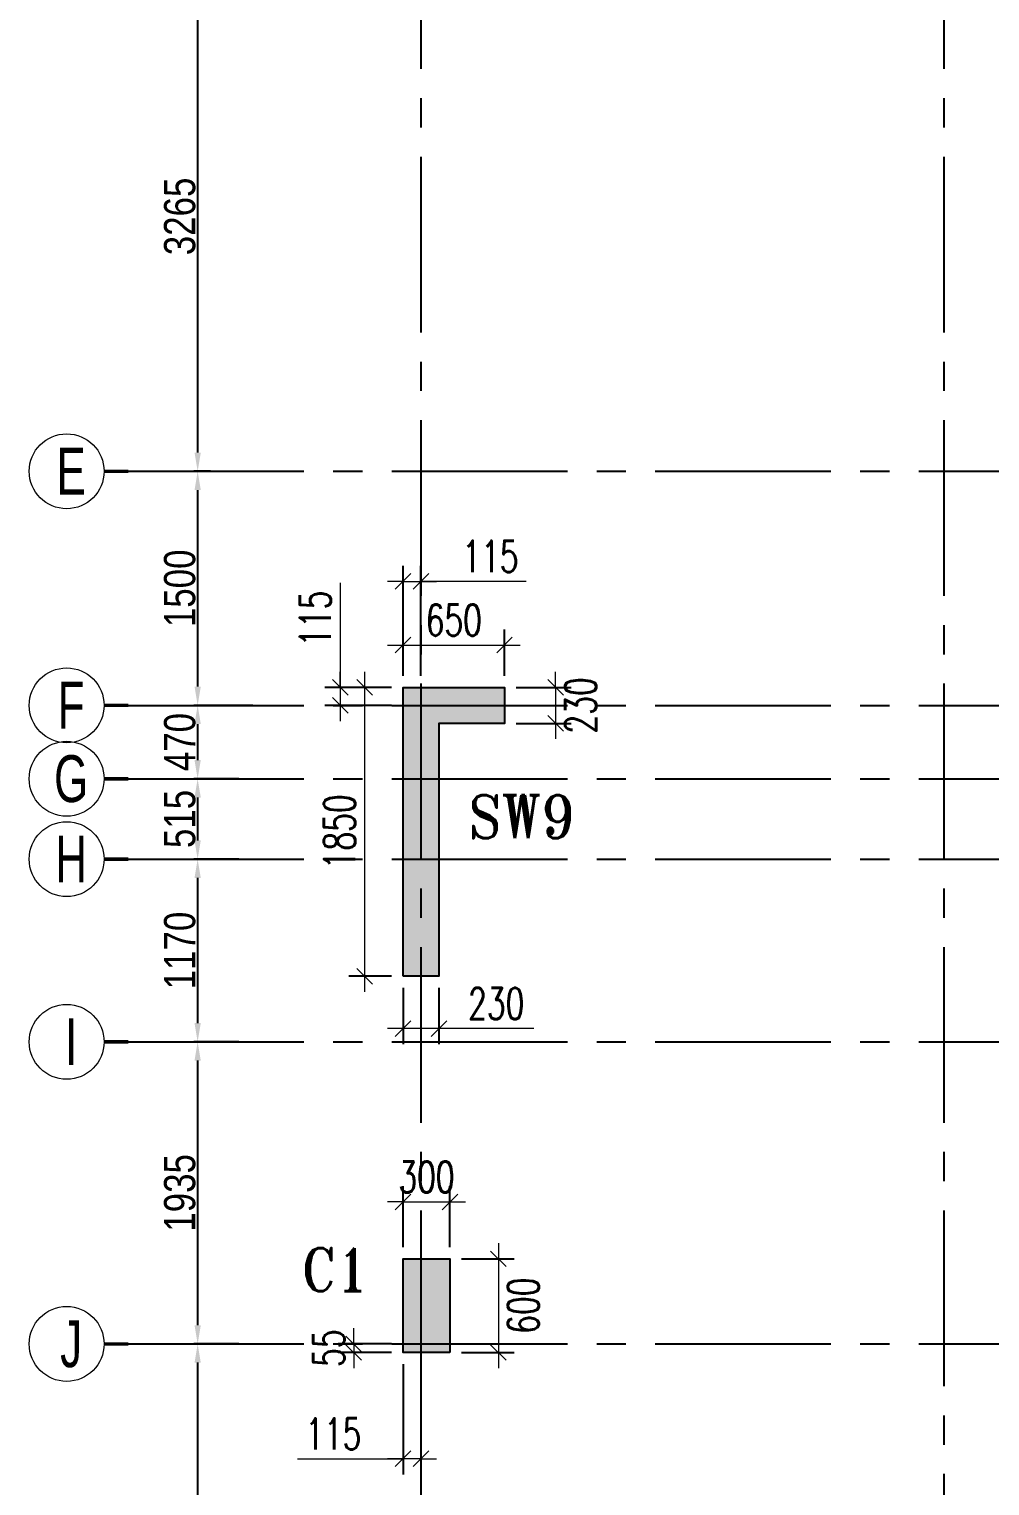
# Model space of a CAD drawing. Header units: millimetres. Extents: x 1363246 to 1691641, y -112430 to 78417.
# Drawn here: x 1363246 to 1369399, y -17873 to -8542 of the extents above; entities that cross this region are included whole.
import ezdxf
from ezdxf.enums import TextEntityAlignment as Align

# ---------------------------------------------------------------- set-up
doc = ezdxf.new("R2010")
doc.units = ezdxf.units.MM
doc.header["$LTSCALE"] = 500
doc.header["$MEASUREMENT"] = 0
doc.header["$PDMODE"] = 34
for name, pattern in [('CONTINOUS', [0]), ('DASHDOT', [1, 0.5, -0.25, 0, -0.25]), ('Site$0$CENTER2', [1.125, 0.75, -0.125, 0.125, -0.125])]:
    doc.linetypes.add(name, pattern=pattern)
doc.layers.get('Defpoints').update_dxf_attribs({"lineweight": 0})
for name, color, linetype, lineweight in [('COL. NO.', 1, 'DASHDOT', 15), ('CUT OUT', 1, 'Continuous', 13), ('dim-M', 1, 'Continuous', 15), ('GRID NO.', 7, 'Continuous', 20), ('TOWER COL HATCH', 253, 'Continuous', 20)]:
    doc.layers.add(name, color=color, linetype=linetype, lineweight=lineweight)
for name, color, linetype in [('GLASS', 5, 'Continuous'), ('GRID', 7, 'Continuous'), ('GRID DIM', 7, 'Continuous'), ('TOWER AREA COLUMN.', 6, 'Continuous')]:
    doc.layers.add(name, color=color, linetype=linetype)
doc.styles.add('2MM', font='romans.shx', dxfattribs={"width": 0.7})
doc.styles.add('D50', font='arial.ttf', dxfattribs={"width": 0.8})
doc.styles.add('ROMANT', font='romant__.ttf', dxfattribs={"width": 0.9, "height": 600})
doc.dimstyles.new('INNER DIM', dxfattribs={"dimtxt": 200, "dimasz": 120, "dimexe": 25, "dimexo": 25, "dimgap": 12, "dimtad": 1, "dimdec": 0, "dimrnd": 5, "dimzin": 0, "dimdsep": 46, "dimtxsty": 'D50', "dimcen": 0.09, "dimdle": 25, "dimclrt": 6, "dimadec": 0, "dimazin": 0, "dimtfac": 1, "dimtdec": 0, "dimtofl": 0, "dimtmove": 1, "dimatfit": 3, "dimfxl": 0, "dimtolj": 1, "dimtzin": 0, "dimarcsym": 0})
doc.dimstyles.new('RAJESH', dxfattribs={"dimtxt": 200, "dimasz": 180, "dimexe": 100, "dimexo": 250, "dimgap": 50, "dimtad": 2, "dimdec": 0, "dimzin": 1, "dimdsep": 46, "dimtxsty": '2MM', "dimblk": 'OBLIQUE', "dimcen": 0, "dimdle": 100, "dimclrd": 1, "dimclre": 1, "dimclrt": 3, "dimadec": 0, "dimazin": 0, "dimtfac": 1, "dimtdec": 0, "dimtix": 1, "dimtmove": 2, "dimatfit": 3, "dimfxl": 0, "dimtolj": 1, "dimlwd": -1, "dimarcsym": 0})

# ---------------------------------------------------------------- blocks, each defined once
blk = doc.blocks.new('GRID MARK')
at = {"layer": 'GRID NO.', "const_width": 50}
blk.add_lwpolyline([(0, -541), (0, -891)], dxfattribs=at)
at = {"layer": 'GRID NO.'}
blk.add_circle((0, 0), 541, dxfattribs=at)
at = {"layer": 'GRID NO.', "style": 'D50', "width": 0.8}
blk.add_attdef('Y1', text='', height=500, dxfattribs=at).set_placement((-33, -267), align=Align.CENTER)
blk = doc.blocks.new('*D52')
at = {"layer": 'Defpoints', "color": 0, "linetype": 'Continuous', "transparency": 16777216}
for p in [(1364432.8, 250048.6), (1364325, 246783.6), (1364432.8, 246783.6)]:
    blk.add_point(p, dxfattribs=at)
at = {"layer": 'GRID DIM', "color": 0, "linetype": 'Continuous', "lineweight": -2, "transparency": 16777216}
for p, q in [((1364407.8, 250048.6), (1364300, 250048.6)), ((1364407.8, 246783.6), (1364300, 246783.6))]:
    blk.add_line(p, q, dxfattribs=at)
at = {"layer": 'GRID DIM', "linetype": 'Continuous', "lineweight": -2, "transparency": 16777216}
blk.add_line((1364325, 249928.6), (1364325, 246903.6), dxfattribs=at)
at = {"layer": 'GRID DIM', "linetype": 'Continuous', "transparency": 16777216}
for points in [[(1364305, 249928.6), (1364345, 249928.6), (1364325, 250048.6)], [(1364305, 246903.6), (1364345, 246903.6), (1364325, 246783.6)]]:
    blk.add_solid(points, dxfattribs=at)
at = {"layer": 'GRID DIM', "linetype": 'Continuous', "transparency": 16777216, "insert": (1364210.8, 248416.1), "char_height": 200, "attachment_point": 5, "rotation": 90, "style": 'D50'}
blk.add_mtext('\\A1;3265', dxfattribs=at)
blk = doc.blocks.new('*D53')
at = {"layer": 'Defpoints', "color": 0, "linetype": 'Continuous', "transparency": 16777216}
for p in [(1364432.8, 246783.6), (1364325, 245284), (1364702.9, 245284)]:
    blk.add_point(p, dxfattribs=at)
at = {"layer": 'GRID DIM', "color": 0, "linetype": 'Continuous', "lineweight": -2, "transparency": 16777216}
for p, q in [((1364407.8, 246783.6), (1364300, 246783.6)), ((1364677.9, 245284), (1364300, 245284))]:
    blk.add_line(p, q, dxfattribs=at)
at = {"layer": 'GRID DIM', "linetype": 'Continuous', "lineweight": -2, "transparency": 16777216}
blk.add_line((1364325, 246663.6), (1364325, 245404), dxfattribs=at)
at = {"layer": 'GRID DIM', "linetype": 'Continuous', "transparency": 16777216}
for points in [[(1364305, 246663.6), (1364345, 246663.6), (1364325, 246783.6)], [(1364305, 245404), (1364345, 245404), (1364325, 245284)]]:
    blk.add_solid(points, dxfattribs=at)
at = {"layer": 'GRID DIM', "linetype": 'Continuous', "transparency": 16777216, "insert": (1364210.9, 246033.8), "char_height": 200, "attachment_point": 5, "rotation": 90, "style": 'D50'}
blk.add_mtext('\\A1;1500', dxfattribs=at)
blk = doc.blocks.new('*D54')
at = {"layer": 'Defpoints', "color": 0, "linetype": 'Continuous', "transparency": 16777216}
for p in [(1364702.9, 245284), (1364325, 244813.8), (1364612.7, 244813.8)]:
    blk.add_point(p, dxfattribs=at)
at = {"layer": 'GRID DIM', "color": 0, "linetype": 'Continuous', "lineweight": -2, "transparency": 16777216}
for p, q in [((1364677.9, 245284), (1364300, 245284)), ((1364587.7, 244813.8), (1364300, 244813.8))]:
    blk.add_line(p, q, dxfattribs=at)
at = {"layer": 'GRID DIM', "linetype": 'Continuous', "lineweight": -2, "transparency": 16777216}
blk.add_line((1364325, 245164), (1364325, 244933.8), dxfattribs=at)
at = {"layer": 'GRID DIM', "linetype": 'Continuous', "transparency": 16777216}
for points in [[(1364305, 245164), (1364345, 245164), (1364325, 245284)], [(1364305, 244933.8), (1364345, 244933.8), (1364325, 244813.8)]]:
    blk.add_solid(points, dxfattribs=at)
at = {"layer": 'GRID DIM', "linetype": 'Continuous', "transparency": 16777216, "insert": (1364210.9, 245048.9), "char_height": 200, "attachment_point": 5, "rotation": 90, "style": 'D50'}
blk.add_mtext('\\A1;470', dxfattribs=at)
blk = doc.blocks.new('*D55')
at = {"layer": 'Defpoints', "color": 0, "linetype": 'Continuous', "transparency": 16777216}
for p in [(1364612.7, 244813.8), (1364325, 244299), (1364612.7, 244299)]:
    blk.add_point(p, dxfattribs=at)
at = {"layer": 'GRID DIM', "color": 0, "linetype": 'Continuous', "lineweight": -2, "transparency": 16777216}
for p, q in [((1364587.7, 244813.8), (1364300, 244813.8)), ((1364587.7, 244299), (1364300, 244299))]:
    blk.add_line(p, q, dxfattribs=at)
at = {"layer": 'GRID DIM', "linetype": 'Continuous', "lineweight": -2, "transparency": 16777216}
blk.add_line((1364325, 244693.8), (1364325, 244419), dxfattribs=at)
at = {"layer": 'GRID DIM', "linetype": 'Continuous', "transparency": 16777216}
for points in [[(1364305, 244693.8), (1364345, 244693.8), (1364325, 244813.8)], [(1364305, 244419), (1364345, 244419), (1364325, 244299)]]:
    blk.add_solid(points, dxfattribs=at)
at = {"layer": 'GRID DIM', "linetype": 'Continuous', "transparency": 16777216, "insert": (1364210.9, 244556.4), "char_height": 200, "attachment_point": 5, "rotation": 90, "style": 'D50'}
blk.add_mtext('\\A1;515', dxfattribs=at)
blk = doc.blocks.new('*D56')
at = {"layer": 'Defpoints', "color": 0, "linetype": 'Continuous', "transparency": 16777216}
for p in [(1364612.7, 244299), (1364325, 243128.8), (1364612.7, 243128.8)]:
    blk.add_point(p, dxfattribs=at)
at = {"layer": 'GRID DIM', "color": 0, "linetype": 'Continuous', "lineweight": -2, "transparency": 16777216}
for p, q in [((1364587.7, 244299), (1364300, 244299)), ((1364587.7, 243128.8), (1364300, 243128.8))]:
    blk.add_line(p, q, dxfattribs=at)
at = {"layer": 'GRID DIM', "linetype": 'Continuous', "lineweight": -2, "transparency": 16777216}
blk.add_line((1364325, 244179), (1364325, 243248.8), dxfattribs=at)
at = {"layer": 'GRID DIM', "linetype": 'Continuous', "transparency": 16777216}
for points in [[(1364305, 244179), (1364345, 244179), (1364325, 244299)], [(1364305, 243248.8), (1364345, 243248.8), (1364325, 243128.8)]]:
    blk.add_solid(points, dxfattribs=at)
at = {"layer": 'GRID DIM', "linetype": 'Continuous', "transparency": 16777216, "insert": (1364210.9, 243713.9), "char_height": 200, "attachment_point": 5, "rotation": 90, "style": 'D50'}
blk.add_mtext('\\A1;1170', dxfattribs=at)
blk = doc.blocks.new('*D57')
at = {"layer": 'Defpoints', "color": 0, "linetype": 'Continuous', "transparency": 16777216}
for p in [(1364612.7, 243128.8), (1364325, 241193.8), (1364612.7, 241193.8)]:
    blk.add_point(p, dxfattribs=at)
at = {"layer": 'GRID DIM', "color": 0, "linetype": 'Continuous', "lineweight": -2, "transparency": 16777216}
for p, q in [((1364587.7, 243128.8), (1364300, 243128.8)), ((1364587.7, 241193.8), (1364300, 241193.8))]:
    blk.add_line(p, q, dxfattribs=at)
at = {"layer": 'GRID DIM', "linetype": 'Continuous', "lineweight": -2, "transparency": 16777216}
blk.add_line((1364325, 243008.8), (1364325, 241313.8), dxfattribs=at)
at = {"layer": 'GRID DIM', "linetype": 'Continuous', "transparency": 16777216}
for points in [[(1364305, 243008.8), (1364345, 243008.8), (1364325, 243128.8)], [(1364305, 241313.8), (1364345, 241313.8), (1364325, 241193.8)]]:
    blk.add_solid(points, dxfattribs=at)
at = {"layer": 'GRID DIM', "linetype": 'Continuous', "transparency": 16777216, "insert": (1364210.8, 242161.3), "char_height": 200, "attachment_point": 5, "rotation": 90, "style": 'D50'}
blk.add_mtext('\\A1;1935', dxfattribs=at)
blk = doc.blocks.new('*D58')
at = {"layer": 'Defpoints', "color": 0, "linetype": 'Continuous', "transparency": 16777216}
for p in [(1364612.7, 241193.8), (1364325, 238538.8), (1364447.2, 238538.8)]:
    blk.add_point(p, dxfattribs=at)
at = {"layer": 'GRID DIM', "color": 0, "linetype": 'Continuous', "lineweight": -2, "transparency": 16777216}
for p, q in [((1364587.7, 241193.8), (1364300, 241193.8)), ((1364422.2, 238538.8), (1364300, 238538.8))]:
    blk.add_line(p, q, dxfattribs=at)
at = {"layer": 'GRID DIM', "linetype": 'Continuous', "lineweight": -2, "transparency": 16777216}
blk.add_line((1364325, 241073.8), (1364325, 238658.8), dxfattribs=at)
at = {"layer": 'GRID DIM', "linetype": 'Continuous', "transparency": 16777216}
for points in [[(1364305, 241073.8), (1364345, 241073.8), (1364325, 241193.8)], [(1364305, 238658.8), (1364345, 238658.8), (1364325, 238538.8)]]:
    blk.add_solid(points, dxfattribs=at)
at = {"layer": 'GRID DIM', "linetype": 'Continuous', "transparency": 16777216, "insert": (1364210.9, 239866.3), "char_height": 200, "attachment_point": 5, "rotation": 90, "style": 'D50'}
blk.add_mtext('\\A1;2655', dxfattribs=at)
blk = doc.blocks.new('3tgra')
at = {"layer": 'TOWER COL HATCH'}
h = blk.add_hatch(color=253, dxfattribs=at)
h.dxf.hatch_style = 1
h.paths.add_polyline_path([(1365640.6, 83006.9), (1365640.6, 84856.9), (1366290.6, 84856.9), (1366290.6, 84626.9), (1365870.6, 84626.9), (1365870.6, 83006.9)])
h = blk.add_hatch(color=253, dxfattribs=at)
h.dxf.hatch_style = 1
h.paths.add_polyline_path([(1365940.6, 80596.9), (1365640.6, 80596.9), (1365640.6, 81196.9), (1365940.6, 81196.9)])
at = {"layer": 'TOWER AREA COLUMN.', "color": 4}
blk.add_lwpolyline([(1365640.6, 83006.9), (1365640.6, 84856.9), (1366290.6, 84856.9), (1366290.6, 84626.9), (1365870.6, 84626.9), (1365870.6, 83006.9), (1365640.6, 83006.9)], dxfattribs=at)
blk.add_lwpolyline([(1365940.6, 80596.9), (1365640.6, 80596.9), (1365640.6, 81196.9), (1365940.6, 81196.9)], close=True, dxfattribs=at)
blk = doc.blocks.new('_Oblique')
at = {"color": 0, "linetype": 'ByBlock', "lineweight": -2}
blk.add_line((-0.5, -0.5), (0.5, 0.5), dxfattribs=at)
blk = doc.blocks.new('*D543')
at = {"layer": 'Defpoints', "color": 0, "ltscale": 100, "transparency": 16777216}
for p in [(1365940.6, -16054.2), (1365640.6, -16418.6), (1365940.6, -16418.6)]:
    blk.add_point(p, dxfattribs=at)
at = {"layer": 'dim-M', "color": 1, "lineweight": -2, "ltscale": 100, "transparency": 16777216}
for p, q in [((1365640.6, -16343.6), (1365640.6, -15954.2)), ((1365940.6, -16343.6), (1365940.6, -15954.2))]:
    blk.add_line(p, q, dxfattribs=at)
at = {"layer": 'dim-M', "color": 1, "ltscale": 100, "transparency": 16777216}
for p, q in [((1365640.6, -16054.2), (1365540.6, -16054.2)), ((1365640.6, -16054.2), (1365940.6, -16054.2)), ((1365940.6, -16054.2), (1366040.6, -16054.2))]:
    blk.add_line(p, q, dxfattribs=at)
at = {"layer": 'dim-M', "color": 1, "ltscale": 100, "transparency": 16777216, "xscale": 100, "yscale": 100, "zscale": 100}
blk.add_blockref('_Oblique', (1365640.6, -16054.2), dxfattribs=at)
at = {"layer": 'dim-M', "color": 1, "ltscale": 100, "transparency": 16777216, "xscale": 100, "yscale": 100, "zscale": 100, "rotation": 180}
blk.add_blockref('_Oblique', (1365940.6, -16054.2), dxfattribs=at)
at = {"layer": 'dim-M', "color": 3, "ltscale": 100, "transparency": 16777216, "insert": (1365790.6, -15894.2), "char_height": 200, "attachment_point": 5, "style": '2MM'}
blk.add_mtext('\\A1;300', dxfattribs=at)
blk = doc.blocks.new('*D544')
at = {"layer": 'Defpoints', "color": 0, "ltscale": 100, "transparency": 16777216}
for p in [(1365940.6, -16418.6), (1365940.6, -17018.6), (1366251.4, -17018.6)]:
    blk.add_point(p, dxfattribs=at)
at = {"layer": 'dim-M', "color": 1, "ltscale": 100, "transparency": 16777216}
blk.add_line((1366251.4, -16318.6), (1366251.4, -17118.6), dxfattribs=at)
at = {"layer": 'dim-M', "color": 1, "lineweight": -2, "ltscale": 100, "transparency": 16777216}
for p, q in [((1366015.6, -16418.6), (1366351.4, -16418.6)), ((1366015.6, -17018.6), (1366351.4, -17018.6))]:
    blk.add_line(p, q, dxfattribs=at)
at = {"layer": 'dim-M', "color": 1, "ltscale": 100, "transparency": 16777216, "xscale": 100, "yscale": 100, "zscale": 100}
for p, rotation in [((1366251.4, -16418.6), 90), ((1366251.4, -17018.6), 270)]:
    blk.add_blockref('_Oblique', p, dxfattribs=dict(at, rotation=rotation))
at = {"layer": 'dim-M', "color": 3, "ltscale": 100, "transparency": 16777216, "insert": (1366411.4, -16718.6), "char_height": 200, "attachment_point": 5, "rotation": 90, "style": '2MM'}
blk.add_mtext('\\A1;600', dxfattribs=at)
blk = doc.blocks.new('*D545')
at = {"layer": 'Defpoints', "color": 0, "ltscale": 100, "transparency": 16777216}
for p in [(1365640.6, -16963.8), (1365325.1, -17018.6), (1365640.6, -17018.6)]:
    blk.add_point(p, dxfattribs=at)
at = {"layer": 'dim-M', "color": 1, "ltscale": 100, "transparency": 16777216}
for p, q in [((1365325.1, -16963.8), (1365325.1, -16863.8)), ((1365325.1, -16963.8), (1365325.1, -17018.6)), ((1365325.1, -17018.6), (1365325.1, -17118.6))]:
    blk.add_line(p, q, dxfattribs=at)
at = {"layer": 'dim-M', "color": 1, "lineweight": -2, "ltscale": 100, "transparency": 16777216}
for p, q in [((1365565.6, -16963.8), (1365225.1, -16963.8)), ((1365565.6, -17018.6), (1365225.1, -17018.6))]:
    blk.add_line(p, q, dxfattribs=at)
at = {"layer": 'dim-M', "color": 1, "ltscale": 100, "transparency": 16777216, "xscale": 100, "yscale": 100, "zscale": 100}
for p, rotation in [((1365325.1, -16963.8), 270), ((1365325.1, -17018.6), 90)]:
    blk.add_blockref('_Oblique', p, dxfattribs=dict(at, rotation=rotation))
at = {"layer": 'dim-M', "color": 3, "ltscale": 100, "transparency": 16777216, "insert": (1365165.1, -16991.2), "char_height": 200, "attachment_point": 5, "rotation": 90, "style": '2MM'}
blk.add_mtext('\\A1;55', dxfattribs=at)
blk = doc.blocks.new('*D546')
at = {"layer": 'Defpoints', "color": 0, "ltscale": 100, "transparency": 16777216}
for p in [(1365640.6, -17018.6), (1365755.6, -17018.6), (1365640.6, -17699.6)]:
    blk.add_point(p, dxfattribs=at)
at = {"layer": 'dim-M', "color": 1, "lineweight": -2, "ltscale": 100, "transparency": 16777216}
for p, q in [((1365640.6, -17093.6), (1365640.6, -17799.6)), ((1365755.6, -17093.6), (1365755.6, -17799.6))]:
    blk.add_line(p, q, dxfattribs=at)
at = {"layer": 'dim-M', "color": 1, "ltscale": 100, "transparency": 16777216}
for p, q in [((1364963.7, -17699.6), (1365640.6, -17699.6)), ((1365640.6, -17699.6), (1365540.6, -17699.6)), ((1365755.6, -17699.6), (1365640.6, -17699.6)), ((1365755.6, -17699.6), (1365640.6, -17699.6)), ((1365755.6, -17699.6), (1365855.6, -17699.6))]:
    blk.add_line(p, q, dxfattribs=at)
at = {"layer": 'dim-M', "color": 1, "ltscale": 100, "transparency": 16777216, "xscale": 100, "yscale": 100, "zscale": 100}
blk.add_blockref('_Oblique', (1365640.6, -17699.6), dxfattribs=at)
at = {"layer": 'dim-M', "color": 1, "ltscale": 100, "transparency": 16777216, "xscale": 100, "yscale": 100, "zscale": 100, "rotation": 180}
blk.add_blockref('_Oblique', (1365755.6, -17699.6), dxfattribs=at)
at = {"layer": 'dim-M', "color": 3, "ltscale": 100, "transparency": 16777216, "insert": (1365193.7, -17539.6), "char_height": 200, "attachment_point": 5, "style": '2MM'}
blk.add_mtext('\\A1;115', dxfattribs=at)
blk = doc.blocks.new('*D472')
at = {"layer": 'Defpoints', "color": 0, "ltscale": 100, "transparency": 16777216}
for p in [(1366290.6, -12487.1), (1365640.6, -12758.6), (1366290.6, -12758.6)]:
    blk.add_point(p, dxfattribs=at)
at = {"layer": 'dim-M', "color": 1, "lineweight": -2, "ltscale": 100, "transparency": 16777216}
for p, q in [((1365640.6, -12683.6), (1365640.6, -12387.1)), ((1366290.6, -12683.6), (1366290.6, -12387.1))]:
    blk.add_line(p, q, dxfattribs=at)
at = {"layer": 'dim-M', "color": 1, "ltscale": 100, "transparency": 16777216}
blk.add_line((1365540.6, -12487.1), (1366390.6, -12487.1), dxfattribs=at)
at = {"layer": 'dim-M', "color": 1, "ltscale": 100, "transparency": 16777216, "xscale": 100, "yscale": 100, "zscale": 100, "rotation": 180}
blk.add_blockref('_Oblique', (1365640.6, -12487.1), dxfattribs=at)
at = {"layer": 'dim-M', "color": 1, "ltscale": 100, "transparency": 16777216, "xscale": 100, "yscale": 100, "zscale": 100}
blk.add_blockref('_Oblique', (1366290.6, -12487.1), dxfattribs=at)
at = {"layer": 'dim-M', "color": 3, "ltscale": 100, "transparency": 16777216, "insert": (1365965.6, -12327.1), "char_height": 200, "attachment_point": 5, "style": '2MM'}
blk.add_mtext('\\A1;650', dxfattribs=at)
blk = doc.blocks.new('*D473')
at = {"layer": 'Defpoints', "color": 0, "ltscale": 100, "transparency": 16777216}
for p in [(1366290.6, -12758.6), (1366290.6, -12988.6), (1366618.1, -12988.6)]:
    blk.add_point(p, dxfattribs=at)
at = {"layer": 'dim-M', "color": 1, "ltscale": 100, "transparency": 16777216}
for p, q in [((1366618.1, -12758.6), (1366618.1, -12658.6)), ((1366618.1, -12758.6), (1366618.1, -12988.6)), ((1366618.1, -12988.6), (1366618.1, -13088.6))]:
    blk.add_line(p, q, dxfattribs=at)
at = {"layer": 'dim-M', "color": 1, "lineweight": -2, "ltscale": 100, "transparency": 16777216}
for p, q in [((1366365.6, -12758.6), (1366718.1, -12758.6)), ((1366365.6, -12988.6), (1366718.1, -12988.6))]:
    blk.add_line(p, q, dxfattribs=at)
at = {"layer": 'dim-M', "color": 1, "ltscale": 100, "transparency": 16777216, "xscale": 100, "yscale": 100, "zscale": 100}
for p, rotation in [((1366618.1, -12758.6), 270), ((1366618.1, -12988.6), 90)]:
    blk.add_blockref('_Oblique', p, dxfattribs=dict(at, rotation=rotation))
at = {"layer": 'dim-M', "color": 3, "ltscale": 100, "transparency": 16777216, "insert": (1366778.1, -12873.6), "char_height": 200, "attachment_point": 5, "rotation": 90, "style": '2MM'}
blk.add_mtext('\\A1;230', dxfattribs=at)
blk = doc.blocks.new('*D474')
at = {"layer": 'Defpoints', "color": 0, "ltscale": 100, "transparency": 16777216}
for p in [(1365640.6, -14608.6), (1365870.6, -14608.6), (1365640.6, -14943.6)]:
    blk.add_point(p, dxfattribs=at)
at = {"layer": 'dim-M', "color": 1, "lineweight": -2, "ltscale": 100, "transparency": 16777216}
for p, q in [((1365640.6, -14683.6), (1365640.6, -15043.6)), ((1365870.6, -14683.6), (1365870.6, -15043.6))]:
    blk.add_line(p, q, dxfattribs=at)
at = {"layer": 'dim-M', "color": 1, "ltscale": 100, "transparency": 16777216}
for p, q in [((1365970.6, -14943.6), (1365540.6, -14943.6)), ((1366477.5, -14943.6), (1365870.6, -14943.6))]:
    blk.add_line(p, q, dxfattribs=at)
at = {"layer": 'dim-M', "color": 1, "ltscale": 100, "transparency": 16777216, "xscale": 100, "yscale": 100, "zscale": 100, "rotation": 180}
blk.add_blockref('_Oblique', (1365640.6, -14943.6), dxfattribs=at)
at = {"layer": 'dim-M', "color": 1, "ltscale": 100, "transparency": 16777216, "xscale": 100, "yscale": 100, "zscale": 100}
blk.add_blockref('_Oblique', (1365870.6, -14943.6), dxfattribs=at)
at = {"layer": 'dim-M', "color": 3, "ltscale": 100, "transparency": 16777216, "insert": (1366237.5, -14783.6), "char_height": 200, "attachment_point": 5, "style": '2MM'}
blk.add_mtext('\\A1;230', dxfattribs=at)
blk = doc.blocks.new('*D475')
at = {"layer": 'Defpoints', "color": 0, "ltscale": 100, "transparency": 16777216}
for p in [(1365640.6, -12758.6), (1365394.2, -14608.6), (1365640.6, -14608.6)]:
    blk.add_point(p, dxfattribs=at)
at = {"layer": 'dim-M', "color": 1, "ltscale": 100, "transparency": 16777216}
blk.add_line((1365394.2, -12658.6), (1365394.2, -14708.6), dxfattribs=at)
at = {"layer": 'dim-M', "color": 1, "lineweight": -2, "ltscale": 100, "transparency": 16777216}
for p, q in [((1365565.6, -12758.6), (1365294.2, -12758.6)), ((1365565.6, -14608.6), (1365294.2, -14608.6))]:
    blk.add_line(p, q, dxfattribs=at)
at = {"layer": 'dim-M', "color": 1, "ltscale": 100, "transparency": 16777216, "xscale": 100, "yscale": 100, "zscale": 100}
for p, rotation in [((1365394.2, -12758.6), 90), ((1365394.2, -14608.6), 270)]:
    blk.add_blockref('_Oblique', p, dxfattribs=dict(at, rotation=rotation))
at = {"layer": 'dim-M', "color": 3, "ltscale": 100, "transparency": 16777216, "insert": (1365234.2, -13683.6), "char_height": 200, "attachment_point": 5, "rotation": 90, "style": '2MM'}
blk.add_mtext('\\A1;1850', dxfattribs=at)
blk = doc.blocks.new('*D476')
at = {"layer": 'Defpoints', "color": 0, "ltscale": 100, "transparency": 16777216}
for p in [(1365640.6, -12758.6), (1365238.6, -12873.6), (1365640.6, -12873.6)]:
    blk.add_point(p, dxfattribs=at)
at = {"layer": 'dim-M', "color": 1, "ltscale": 100, "transparency": 16777216}
for p, q in [((1365238.6, -12088.4), (1365238.6, -12758.6)), ((1365238.6, -12758.6), (1365238.6, -12658.6)), ((1365238.6, -12758.6), (1365238.6, -12873.6)), ((1365238.6, -12758.6), (1365238.6, -12873.6)), ((1365238.6, -12873.6), (1365238.6, -12973.6))]:
    blk.add_line(p, q, dxfattribs=at)
at = {"layer": 'dim-M', "color": 1, "lineweight": -2, "ltscale": 100, "transparency": 16777216}
for p, q in [((1365565.6, -12758.6), (1365138.6, -12758.6)), ((1365565.6, -12873.6), (1365138.6, -12873.6))]:
    blk.add_line(p, q, dxfattribs=at)
at = {"layer": 'dim-M', "color": 1, "ltscale": 100, "transparency": 16777216, "xscale": 100, "yscale": 100, "zscale": 100}
for p, rotation in [((1365238.6, -12758.6), 270), ((1365238.6, -12873.6), 90)]:
    blk.add_blockref('_Oblique', p, dxfattribs=dict(at, rotation=rotation))
at = {"layer": 'dim-M', "color": 3, "ltscale": 100, "transparency": 16777216, "insert": (1365078.6, -12318.4), "char_height": 200, "attachment_point": 5, "rotation": 90, "style": '2MM'}
blk.add_mtext('\\A1;115', dxfattribs=at)
blk = doc.blocks.new('*D477')
at = {"layer": 'Defpoints', "color": 0, "ltscale": 100, "transparency": 16777216}
for p in [(1365755.6, -12079.4), (1365640.6, -12758.6), (1365755.6, -12758.6)]:
    blk.add_point(p, dxfattribs=at)
at = {"layer": 'dim-M', "color": 1, "lineweight": -2, "ltscale": 100, "transparency": 16777216}
for p, q in [((1365640.6, -12683.6), (1365640.6, -11979.4)), ((1365755.6, -12683.6), (1365755.6, -11979.4))]:
    blk.add_line(p, q, dxfattribs=at)
at = {"layer": 'dim-M', "color": 1, "ltscale": 100, "transparency": 16777216}
for p, q in [((1365640.6, -12079.4), (1365540.6, -12079.4)), ((1365640.6, -12079.4), (1365755.6, -12079.4)), ((1365640.6, -12079.4), (1365755.6, -12079.4)), ((1365755.6, -12079.4), (1365855.6, -12079.4)), ((1366430.3, -12079.4), (1365755.6, -12079.4))]:
    blk.add_line(p, q, dxfattribs=at)
at = {"layer": 'dim-M', "color": 1, "ltscale": 100, "transparency": 16777216, "xscale": 100, "yscale": 100, "zscale": 100}
blk.add_blockref('_Oblique', (1365640.6, -12079.4), dxfattribs=at)
at = {"layer": 'dim-M', "color": 1, "ltscale": 100, "transparency": 16777216, "xscale": 100, "yscale": 100, "zscale": 100, "rotation": 180}
blk.add_blockref('_Oblique', (1365755.6, -12079.4), dxfattribs=at)
at = {"layer": 'dim-M', "color": 3, "ltscale": 100, "transparency": 16777216, "insert": (1366200.3, -11919.4), "char_height": 200, "attachment_point": 5, "style": '2MM'}
blk.add_mtext('\\A1;115', dxfattribs=at)
blk = doc.blocks.new('EEE')
at = {"layer": 'GRID', "color": 16, "linetype": 'Site$0$CENTER2', "ltscale": 3}
for points in [[(1365755.6, 258923.2), (1365755.6, 223711.9)], [(1369105.6, 258923.2), (1369105.6, 223711.9)], [(1363880.9, 246783.6), (1442964.5, 246783.6)], [(1363880.9, 245284), (1442964.5, 245284)], [(1363880.9, 244813.8), (1442964.5, 244813.8)], [(1363880.9, 244299), (1442964.5, 244299)], [(1363880.9, 243128.8), (1442964.5, 243128.8)], [(1363880.9, 241193.8), (1442964.5, 241193.8)]]:
    blk.add_lwpolyline(points, dxfattribs=at)
at = {"layer": 'GRID NO.'}
ref = blk.add_blockref('GRID MARK', (1363485.6, 246783.6), dxfattribs=dict(at, xscale=0.443520000003279, yscale=0.443520000003279, zscale=0.443520000003279, rotation=90))
ref.add_attrib('Y1', 'E', dxfattribs={"height": 300, "style": 'D50', "width": 0.669886}).set_placement((1363514.6, 246784.7), align=Align.MIDDLE_CENTER)
ref = blk.add_blockref('GRID MARK', (1363485.6, 245284), dxfattribs=dict(at, xscale=0.443520000003279, yscale=0.443520000003279, zscale=0.443520000003279, rotation=90))
ref.add_attrib('Y1', 'F', dxfattribs={"height": 300, "style": 'D50', "width": 0.669886}).set_placement((1363514.6, 245285), align=Align.MIDDLE_CENTER)
ref = blk.add_blockref('GRID MARK', (1363485.6, 244813.8), dxfattribs=dict(at, xscale=0.443520000003279, yscale=0.443520000003279, zscale=0.443520000003279, rotation=90))
ref.add_attrib('Y1', 'G', dxfattribs={"height": 300, "style": 'D50', "width": 0.669886}).set_placement((1363514.6, 244814.8), align=Align.MIDDLE_CENTER)
ref = blk.add_blockref('GRID MARK', (1363485.6, 244299), dxfattribs=dict(at, xscale=0.443520000003279, yscale=0.443520000003279, zscale=0.443520000003279, rotation=90))
ref.add_attrib('Y1', 'H', dxfattribs={"height": 300, "style": 'D50', "width": 0.669886}).set_placement((1363514.6, 244300), align=Align.MIDDLE_CENTER)
ref = blk.add_blockref('GRID MARK', (1363485.6, 243128.8), dxfattribs=dict(at, xscale=0.443520000003279, yscale=0.443520000003279, zscale=0.443520000003279, rotation=90))
ref.add_attrib('Y1', 'I', dxfattribs={"height": 300, "style": 'D50', "width": 0.669886}).set_placement((1363514.6, 243129.8), align=Align.MIDDLE_CENTER)
ref = blk.add_blockref('GRID MARK', (1363485.6, 241193.8), dxfattribs=dict(at, xscale=0.443520000003279, yscale=0.443520000003279, zscale=0.443520000003279, rotation=90))
ref.add_attrib('Y1', 'J', dxfattribs={"height": 300, "style": 'D50', "width": 0.669886}).set_placement((1363514.6, 241194.8), align=Align.MIDDLE_CENTER)
at = {"layer": 'GRID DIM', "color": 0, "linetype": 'Continuous'}
for base, p1, p2, picture, middle in [((1364325, 246783.6), (1364432.8, 250048.6), (1364432.8, 246783.6), '*D52', (1364210.8, 248416.1)), ((1364325, 245284), (1364432.8, 246783.6), (1364702.9, 245284), '*D53', (1364210.9, 246033.8)), ((1364325, 244813.8), (1364702.9, 245284), (1364612.7, 244813.8), '*D54', (1364210.9, 245048.9)), ((1364325, 244299), (1364612.7, 244813.8), (1364612.7, 244299), '*D55', (1364210.9, 244556.4)), ((1364325, 243128.8), (1364612.7, 244299), (1364612.7, 243128.8), '*D56', (1364210.9, 243713.9)), ((1364325, 241193.8), (1364612.7, 243128.8), (1364612.7, 241193.8), '*D57', (1364210.8, 242161.3)), ((1364325, 238538.8), (1364612.7, 241193.8), (1364447.2, 238538.8), '*D58', (1364210.9, 239866.3))]:
    dim = blk.add_linear_dim(base=base, p1=p1, p2=p2, angle=90, dimstyle='INNER DIM', override={"dimclrd": 256, "dimclrt": 256}, dxfattribs=at)
    dim.commit()
    dim.dimension.update_dxf_attribs({"geometry": picture, "text_midpoint": middle})

msp = doc.modelspace()

# ---------------------------------------------------------------- block references
at = {"layer": 'CUT OUT', "color": 4}
msp.add_blockref('3tgra', (0, -97615.5), dxfattribs=at)
at = {"layer": 'GLASS', "color": 4}
msp.add_blockref('EEE', (0, -258157.5), dxfattribs=at)

# ---------------------------------------------------------------- texts
at = {"layer": 'COL. NO.', "color": 7, "linetype": 'CONTINOUS', "style": 'ROMANT', "width": 0.9}
msp.add_text('SW9', height=275, dxfattribs=at).set_placement((1366059.3, -13724.1, 0))
at = {"layer": 'COL. NO.', "color": 4, "linetype": 'CONTINOUS', "style": 'ROMANT', "width": 0.9}
msp.add_text('C1', height=275, dxfattribs=at).set_placement((1364990.3, -16625.1, 0))

# ---------------------------------------------------------------- dimensions: what is measured, and where the dimension line sits
at = {"layer": 'dim-M', "ltscale": 100}
for base, p1, p2, picture, middle in [((1365755.6, -12079.4), (1365640.6, -12758.6), (1365755.6, -12758.6), '*D477', (1366200.3, -12173.5)), ((1365640.6, -14943.6), (1365870.6, -14608.6), (1365640.6, -14608.6), '*D474', (1366237.5, -14883.6)), ((1365640.6, -17699.6), (1365755.6, -17018.6), (1365640.6, -17018.6), '*D546', (1365193.7, -17710.4))]:
    dim = msp.add_linear_dim(base=base, p1=p1, p2=p2, dimstyle='RAJESH', override={"dimasz": 100, "dimexo": 75, "dimgap": 60, "dimtmove": 1}, dxfattribs=at)
    dim.commit()
    dim.dimension.update_dxf_attribs({"geometry": picture, "text_midpoint": middle, "dimtype": 160})
dim = msp.add_linear_dim(base=(1365238.6, -12873.6), p1=(1365640.6, -12758.6), p2=(1365640.6, -12873.6), angle=90, dimstyle='RAJESH', override={"dimasz": 100, "dimexo": 75, "dimgap": 60, "dimtmove": 1}, dxfattribs=at)
dim.commit()
dim.dimension.update_dxf_attribs({"geometry": '*D476', "text_midpoint": (1365169, -12318.4), "dimtype": 160})
for base, p1, p2, picture, middle in [((1366290.6, -12487.1), (1365640.6, -12758.6), (1366290.6, -12758.6), '*D472', (1365965.6, -12327.1)), ((1365940.6, -16054.2), (1365640.6, -16418.6), (1365940.6, -16418.6), '*D543', (1365790.6, -15894.2))]:
    dim = msp.add_linear_dim(base=base, p1=p1, p2=p2, dimstyle='RAJESH', override={"dimasz": 100, "dimexo": 75, "dimgap": 60, "dimtmove": 1}, dxfattribs=at)
    dim.commit()
    dim.dimension.update_dxf_attribs({"geometry": picture, "text_midpoint": middle})
for base, p1, p2, picture, middle in [((1365394.2, -14608.6), (1365640.6, -12758.6), (1365640.6, -14608.6), '*D475', (1365234.2, -13683.6)), ((1366618.1, -12988.6), (1366290.6, -12758.6), (1366290.6, -12988.6), '*D473', (1366778.1, -12873.6)), ((1366251.4, -17018.6), (1365940.6, -16418.6), (1365940.6, -17018.6), '*D544', (1366411.4, -16718.6)), ((1365325.1, -17018.6), (1365640.6, -16963.8), (1365640.6, -17018.6), '*D545', (1365165.1, -16991.2))]:
    dim = msp.add_linear_dim(base=base, p1=p1, p2=p2, angle=90, dimstyle='RAJESH', override={"dimasz": 100, "dimexo": 75, "dimgap": 60, "dimtmove": 1}, dxfattribs=at)
    dim.commit()
    dim.dimension.update_dxf_attribs({"geometry": picture, "text_midpoint": middle})

doc.saveas('drawing.dxf')
